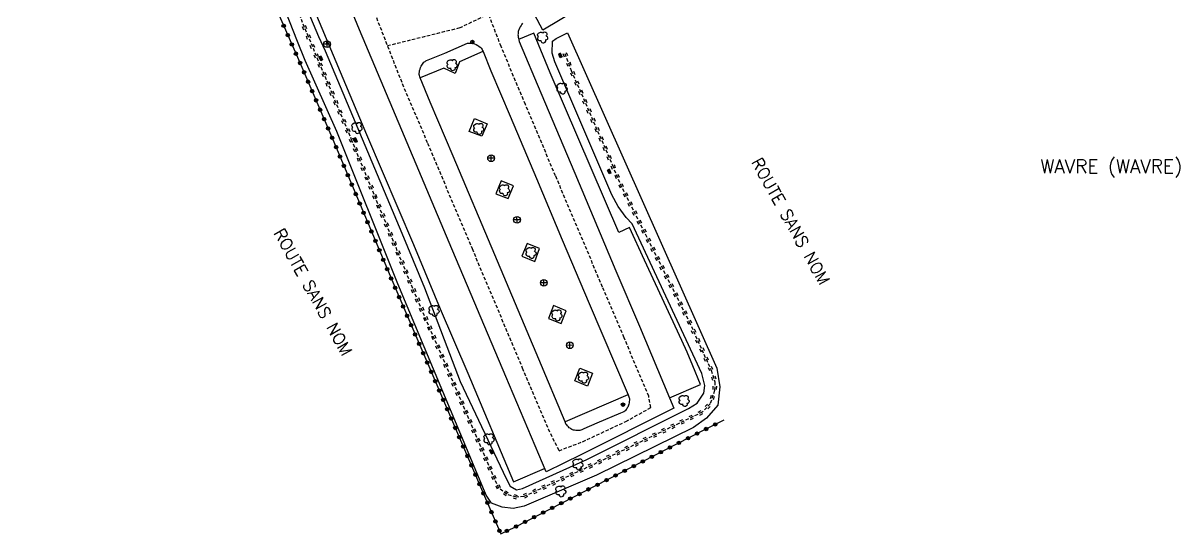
# Model space of a CAD drawing. Header units: millimetres. Extents: x 165000 to 165965, y 157641 to 157943.
# Drawn here: x 165262.3 to 165432.8, y 157682 to 157757.3 of the extents above; entities that cross this region are included whole.
import ezdxf
from ezdxf.enums import TextEntityAlignment as Align

# ---------------------------------------------------------------- set-up
doc = ezdxf.new("R2010")
doc.units = ezdxf.units.MM
doc.linetypes.add('DASHED', pattern=[0.75, 0.5, -0.25])
doc.layers.get('0').update_dxf_attribs({"linetype": 'CONTINUOUS'})
for name, color, linetype in [('W0001', 6, 'DASHED'), ('W0006', 2, 'CONTINUOUS'), ('W0008', 7, 'CONTINUOUS'), ('W0220', 5, 'DASHED'), ('W0221', 2, 'CONTINUOUS'), ('W0300', 7, 'CONTINUOUS'), ('W0322', 7, 'CONTINUOUS'), ('W0400', 7, 'CONTINUOUS'), ('W0469', 7, 'CONTINUOUS'), ('W0856', 7, 'CONTINUOUS'), ('W0980', 7, 'CONTINUOUS'), ('W0989', 7, 'CONTINUOUS')]:
    doc.layers.add(name, color=color, linetype=linetype)
doc.styles.get("Standard").update_dxf_attribs({"font": 'romans.shx', "width": 0.85})

# ---------------------------------------------------------------- blocks, each defined once
blk = doc.blocks.new('T856')
for p, q in [((-0.125, 0), (0.125, 0)), ((0, 0.125), (0, -0.125))]:
    blk.add_line(p, q)
blk.add_ellipse((0, 0), major_axis=(-0.177, 0.177), ratio=1, start_param=3.9269908, end_param=10.2101761)
blk = doc.blocks.new('T300')
for p, q in [((-0.8, 0.51), (-0.86, 0.34)), ((-0.86, 0.34), (-0.86, 0.17)), ((-0.86, 0.17), (-0.74, 0.06)), ((-0.69, 0.63), (-0.8, 0.51)), ((-0.8, -0.06), (-0.74, 0.06)), ((-0.74, 0.06), (-0.69, 0.11)), ((-0.57, 0.69), (-0.69, 0.63)), ((-0.46, 0.69), (-0.57, 0.69)), ((-0.29, 0.63), (-0.46, 0.69)), ((-0.29, 0.63), (-0.17, 0.74)), ((-0.23, 0.57), (-0.29, 0.63)), ((-0.17, 0.74), (-0.06, 0.8)), ((-0.06, 0.8), (0.06, 0.8)), ((0.06, 0.8), (0.23, 0.74)), ((0.23, 0.74), (0.34, 0.63)), ((0.34, 0.63), (0.4, 0.51)), ((0.46, 0.46), (0.34, 0.46)), ((0.4, 0.51), (0.4, 0.46)), ((0.57, 0.4), (0.46, 0.46)), ((0.57, 0.4), (0.69, 0.29)), ((0.69, 0.29), (0.74, 0.17)), ((0.74, 0.06), (0.69, -0.17)), ((0.74, 0.17), (0.74, 0.06)), ((-0.8, -0.17), (-0.8, -0.06)), ((-0.8, -0.23), (-0.8, -0.17)), ((-0.74, -0.34), (-0.8, -0.23)), ((-0.69, -0.4), (-0.74, -0.34)), ((-0.51, -0.46), (-0.69, -0.4)), ((-0.4, -0.46), (-0.51, -0.46)), ((-0.4, -0.46), (-0.34, -0.46)), ((-0.34, -0.46), (-0.34, -0.4)), ((-0.34, -0.51), (-0.34, -0.46)), ((-0.29, -0.63), (-0.34, -0.51)), ((-0.17, -0.74), (-0.29, -0.63)), ((-0.06, -0.8), (-0.17, -0.74)), ((0.06, -0.8), (-0.06, -0.8)), ((0.17, -0.74), (0.06, -0.8)), ((0.23, -0.69), (0.17, -0.74)), ((0.29, -0.46), (0.23, -0.46)), ((0.29, -0.63), (0.23, -0.69)), ((0.46, -0.4), (0.29, -0.46)), ((0.34, -0.51), (0.29, -0.63)), ((0.34, -0.51), (0.34, -0.46)), ((0.57, -0.34), (0.46, -0.4)), ((0.63, -0.29), (0.57, -0.34)), ((0.69, -0.17), (0.63, -0.29))]:
    blk.add_line(p, q)
blk = doc.blocks.new('T400')
for p, q in [((-0.15, 0.3), (0.15, 0.3)), ((-0.15, -0.25), (-0.15, 0.3)), ((-0.15, 0.15), (0.15, 0.15)), ((-0.15, 0), (0.15, 0)), ((0.15, 0.3), (0.15, -0.25)), ((-0.15, -0.15), (0.15, -0.15)), ((-0.15, -0.25), (-0.15, -0.3)), ((-0.15, -0.3), (0.15, -0.3)), ((0.15, -0.3), (0.15, -0.25))]:
    blk.add_line(p, q)
blk = doc.blocks.new('T469')
at = {"color": 0, "linetype": 'Continuous', "flags": 128}
for points in [[(-0.35, 0.35), (0.35, -0.35)], [(-0.35, -0.35), (0.35, 0.35)]]:
    blk.add_lwpolyline(points, dxfattribs=at)
at = {"color": 0, "linetype": 'Continuous'}
blk.add_circle((0, 0), 0.5, dxfattribs=at)
blk = doc.blocks.new('t220o')
at = {"color": 0, "linetype": 'Continuous'}
for p, q in [((-0.25, 0.25), (0.25, 0.25)), ((-0.25, -0.25), (0.25, -0.25))]:
    blk.add_line(p, q, dxfattribs=at)
blk = doc.blocks.new('t322o')
at = {"color": 0, "linetype": 'Continuous'}
for radius in [0.25, 0.15]:
    blk.add_circle((0, 0), radius, dxfattribs=at)

msp = doc.modelspace()

# ---------------------------------------------------------------- linework, layer by layer
at = {"layer": 'W0001'}
for points in [[(165375.92, 157837.33), (165385.06, 157821.45), (165387.01, 157820.19), (165397.78, 157802.28), (165399.45, 157797.73), (165392.2, 157792.76), (165379.81, 157785.79), (165364.6, 157777.22), (165350.81, 157769.49), (165335.13, 157760.69), (165326.63, 157756.59), (165315.98, 157753.95)], [(165314.08, 157758.82), (165317.88, 157749.07), (165320.2, 157743.6), (165321.89, 157739.6), (165328.45, 157724.05), (165335.86, 157706.45), (165339.66, 157697.45), (165341.27, 157694.24), (165344.75, 157695.57), (165351.11, 157698.54), (165354.8, 157700.59), (165354.5, 157702.26), (165350.86, 157710.91), (165347.69, 157718.37), (165340.76, 157734.78), (165336.32, 157745.31), (165332.73, 157753.85), (165330.88, 157758.64)]]:
    msp.add_lwpolyline(points, dxfattribs=at)
at = {"layer": 'W0006'}
for points in [[(165295.16, 157795.83), (165290.5, 157793.89), (165295.66, 157781.75), (165298.37, 157775.31), (165298.79, 157774.12), (165303.82, 157762.55), (165305.9, 157757.51), (165312.9, 157740.9), (165319.82, 157724.63), (165323.76, 157715.17), (165327.82, 157705.66), (165327.82, 157705.66), (165334.57, 157689.67), (165339.11, 157691.63)], [(165352.65, 157766.96), (165353.9, 157764.8), (165344, 157759.3), (165338.9, 157756.28), (165337.67, 157758.56)], [(165337.55, 157755.85), (165335.32, 157754.9)], [(165357.54, 157702.05), (165362.15, 157704.01), (165360.98, 157706.77), (165360.17, 157708.75), (165359.4, 157710.48), (165353.86, 157722.34), (165351.64, 157727.16), (165350.08, 157726.42), (165339.99, 157749.97), (165337.55, 157755.85)], [(165330.03, 157753.11), (165326.61, 157751.62), (165325.97, 157749.88), (165324.3, 157750.68), (165320.78, 157749.24)], [(165351.44, 157702.47), (165342.17, 157698.52)]]:
    msp.add_lwpolyline(points, dxfattribs=at)
for points in [[(165330.68, 157742.47), (165329.88, 157740.62), (165328.03, 157741.34), (165328.81, 157743.25)], [(165333.78, 157731.46), (165334.55, 157733.3), (165332.74, 157734.03), (165331.95, 157732.14)], [(165338.4, 157724.05), (165336.58, 157724.79), (165335.8, 157722.92), (165337.69, 157722.15)], [(165342.33, 157714.88), (165340.45, 157715.64), (165339.74, 157713.75), (165341.58, 157713.02)], [(165343.58, 157704.53), (165344.32, 157706.41), (165346.2, 157705.66), (165345.47, 157703.76)]]:
    msp.add_lwpolyline(points, close=True, dxfattribs=at)
at = {"layer": 'W0008'}
msp.add_lwpolyline([(165335.89, 157757.31), (165335.78, 157757.14), (165335.67, 157756.97), (165335.56, 157756.76), (165335.46, 157756.55), (165335.37, 157756.34), (165335.31, 157756.2), (165335.27, 157756.05), (165335.24, 157755.9), (165335.23, 157755.75), (165335.22, 157755.58), (165335.23, 157755.41), (165335.25, 157755.24), (165335.28, 157755.07), (165335.39, 157754.58), (165338.59, 157747.05), (165343.59, 157735.18), (165349.65, 157720.79), (165353.13, 157712.62), (165357.55, 157702.05), (165358.19, 157700.52), (165344.58, 157693.69), (165339.38, 157691.1), (165333.42, 157705.17), (165325.1, 157724.97), (165318.1, 157741.52), (165311.85, 157756.33), (165310.37, 157759.9)], dxfattribs=at)
msp.add_lwpolyline([(165327.77, 157754.33), (165327.97, 157754.36), (165328.16, 157754.37), (165328.36, 157754.36), (165328.51, 157754.34), (165328.65, 157754.31), (165328.79, 157754.26), (165329.04, 157754.15), (165329.28, 157754.02), (165329.46, 157753.91), (165329.64, 157753.77), (165329.71, 157753.71), (165329.77, 157753.64), (165329.83, 157753.56), (165329.92, 157753.41), (165330, 157753.26), (165330.07, 157753.11), (165331.23, 157750.29), (165334.06, 157743.56), (165337.94, 157734.38), (165341.75, 157725.34), (165345.73, 157715.94), (165351.45, 157702.46), (165351.51, 157702.32), (165351.57, 157702.17), (165351.62, 157702.02), (165351.64, 157701.92), (165351.65, 157701.81), (165351.65, 157701.7), (165351.63, 157701.49), (165351.61, 157701.28), (165351.56, 157701.08), (165351.52, 157700.93), (165351.47, 157700.79), (165351.41, 157700.66), (165351.33, 157700.54), (165351.25, 157700.42), (165351.17, 157700.3), (165351.06, 157700.19), (165350.96, 157700.08), (165350.84, 157699.98), (165350.81, 157699.96), (165350.33, 157699.75), (165346.87, 157698.28), (165344.92, 157697.45), (165344.63, 157697.33), (165344.34, 157697.23), (165344.25, 157697.21), (165344.17, 157697.2), (165343.96, 157697.2), (165343.75, 157697.22), (165343.55, 157697.25), (165343.41, 157697.28), (165343.28, 157697.32), (165343.16, 157697.38), (165343.03, 157697.45), (165342.9, 157697.54), (165342.78, 157697.63), (165342.65, 157697.76), (165342.52, 157697.89), (165342.41, 157698.03), (165342.34, 157698.12), (165342.29, 157698.22), (165342.23, 157698.36), (165342.18, 157698.51), (165338.31, 157707.72), (165331.8, 157723.12), (165325.68, 157737.68), (165322.29, 157745.67), (165320.79, 157749.22), (165320.74, 157749.39), (165320.7, 157749.56), (165320.67, 157749.73), (165320.66, 157749.85), (165320.66, 157749.96), (165320.68, 157750.08), (165320.72, 157750.31), (165320.78, 157750.53), (165320.86, 157750.74), (165320.95, 157750.95), (165321.03, 157751.11), (165321.13, 157751.26), (165321.24, 157751.4), (165321.36, 157751.53), (165321.44, 157751.6), (165321.54, 157751.66), (165321.64, 157751.73), (165321.75, 157751.78), (165324.44, 157752.9), (165327.77, 157754.33)], close=True, dxfattribs=at)
at = {"layer": 'W0220'}
msp.add_lwpolyline([(165342.12, 157752.83), (165343.07, 157750.32), (165349.14, 157736.38), (165350.28, 157733.58), (165360.47, 157713.24), (165363.7, 157706.1), (165364.25, 157704.41), (165364.2, 157703.12), (165363.56, 157701.17), (165362.39, 157699.92), (165346.07, 157692.05), (165336.1, 157687.49), (165334.99, 157687.38), (165333.58, 157687.82), (165332.42, 157688.68), (165331.81, 157690), (165319.72, 157718.18), (165310.75, 157739.96), (165304.33, 157755.3), (165293.28, 157782.18), (165288.95, 157791.92), (165282.46, 157804.63), (165272.21, 157822.88)], dxfattribs=at)
at = {"layer": 'W0221'}
msp.add_lwpolyline([(165294.23, 157782.99), (165305.8, 157755.36), (165306.79, 157753.24), (165318.12, 157726.32), (165321.45, 157718.26), (165326.69, 157704.45), (165333.48, 157690.13), (165334.07, 157689.03), (165334.98, 157688.46), (165335.88, 157688.65), (165345.38, 157692.94), (165360.38, 157700.46), (165361.64, 157701.26), (165362.62, 157702.74), (165362.78, 157703.87), (165362.34, 157705.65), (165352.04, 157727.69), (165351.17, 157728.65), (165349.97, 157730.28), (165349.07, 157731.97), (165340.67, 157751.6), (165340.25, 157752.87), (165340.33, 157754.65), (165340.86, 157755.04), (165342.54, 157755.9), (165364.54, 157706.43), (165364.96, 157703.66), (165364.67, 157700.95), (165363.02, 157699.03), (165361.09, 157697.68), (165346.8, 157690.65), (165336.13, 157686.04), (165334.5, 157685.7), (165332.88, 157685.93), (165331.32, 157686.51), (165330.52, 157687.69), (165317.53, 157718.83), (165308.5, 157741.31), (165303.86, 157751.79), (165302.72, 157754.59), (165291.86, 157782.3)], dxfattribs=at)
at = {"layer": 'W0322'}
msp.add_lwpolyline([(165283.82, 157842.81), (165264.93, 157832.32), (165262.27, 157830.79), (165263.6, 157828.67), (165266.51, 157824.06), (165267.75, 157822.1), (165269.29, 157819.62), (165280.86, 157801.69), (165283.2, 157796.43), (165289.14, 157783.23), (165301.82, 157754.31), (165303.08, 157751.48), (165307.93, 157740.13), (165316.75, 157719.1), (165330.29, 157687.55), (165332.69, 157681.97), (165334.84, 157683.01), (165345.09, 157688.27), (165362.17, 157697.05), (165365.64, 157698.79)], dxfattribs=at)

# ---------------------------------------------------------------- block references
at = {"layer": 'W0220'}
for p, rotation in [((165303.78, 157756.62), 112.3371151955579), ((165304.35, 157755.23), 112.7235069757814), ((165304.93, 157753.85), 112.7235069757814), ((165305.51, 157752.46), 112.7235069757814), ((165342.18, 157752.67), 290.757353176963), ((165306.09, 157751.08), 112.7235069757814), ((165342.71, 157751.26), 290.757353176963), ((165306.67, 157749.7), 112.7235069757814), ((165343.27, 157749.87), 293.5099338262942), ((165307.25, 157748.31), 112.7235069757814), ((165343.87, 157748.49), 293.5099338262942), ((165307.83, 157746.93), 112.7235069757814), ((165308.41, 157745.55), 112.7235069757814), ((165344.46, 157747.12), 293.5099338262942), ((165345.06, 157745.74), 293.5099338262942), ((165308.99, 157744.16), 112.7235069757814), ((165345.66, 157744.37), 293.5099338262942), ((165309.57, 157742.78), 112.7235069757814), ((165346.26, 157742.99), 293.5099338262942), ((165310.15, 157741.4), 112.7235069757814), ((165346.86, 157741.62), 293.5099338262942), ((165310.73, 157740.01), 112.7235069757814), ((165311.3, 157738.63), 112.378075266152), ((165347.46, 157740.24), 293.5099338262942), ((165348.05, 157738.87), 293.5099338262942), ((165311.87, 157737.24), 112.378075266152), ((165348.65, 157737.49), 293.5099338262942), ((165312.44, 157735.85), 112.378075266152), ((165349.24, 157736.11), 292.1891921147777), ((165313.01, 157734.46), 112.378075266152), ((165349.81, 157734.72), 292.1891921147777), ((165313.58, 157733.08), 112.378075266152), ((165350.4, 157733.34), 296.6144206304443), ((165351.07, 157732), 296.6144206304443), ((165314.15, 157731.69), 112.378075266152), ((165314.73, 157730.3), 112.378075266152), ((165351.74, 157730.66), 296.6144206304443), ((165315.3, 157728.92), 112.378075266152), ((165352.41, 157729.32), 296.6144206304443), ((165315.87, 157727.53), 112.378075266152), ((165353.08, 157727.98), 296.6144206304443), ((165316.44, 157726.14), 112.378075266152), ((165353.76, 157726.64), 296.6144206304443), ((165354.43, 157725.3), 296.6144206304443), ((165317.01, 157724.76), 112.378075266152), ((165317.58, 157723.37), 112.378075266152), ((165355.1, 157723.96), 296.6144206304443), ((165318.15, 157721.98), 112.378075266152), ((165355.77, 157722.62), 296.6144206304443), ((165318.72, 157720.59), 112.378075266152), ((165356.44, 157721.27), 296.6144206304443), ((165357.12, 157719.93), 296.6144206304443), ((165319.29, 157719.21), 112.378075266152), ((165357.79, 157718.59), 296.6144206304443), ((165319.87, 157717.82), 113.2316631123387), ((165358.46, 157717.25), 296.6144206304443), ((165320.46, 157716.44), 113.2316631123387), ((165321.05, 157715.07), 113.2316631123387), ((165359.13, 157715.91), 296.6144206304443), ((165321.65, 157713.69), 113.2316631123387), ((165359.8, 157714.57), 296.6144206304443), ((165360.48, 157713.23), 294.3436882079716), ((165322.24, 157712.31), 113.2316631123387), ((165361.09, 157711.86), 294.3436882079716), ((165322.83, 157710.93), 113.2316631123387), ((165361.71, 157710.49), 294.3436882079716), ((165323.42, 157709.55), 113.2316631123387), ((165324.01, 157708.17), 113.2316631123387), ((165362.33, 157709.13), 294.3436882079716), ((165324.6, 157706.8), 113.2316631123387), ((165362.95, 157707.76), 294.3436882079716), ((165363.57, 157706.39), 294.3436882079716), ((165325.2, 157705.42), 113.2316631123387), ((165364.06, 157704.98), 288.0068488383469), ((165325.79, 157704.04), 113.2316631123387), ((165364.21, 157703.51), 267.8284552415582), ((165326.38, 157702.66), 113.2316631123387), ((165326.97, 157701.28), 113.2316631123387), ((165363.85, 157702.07), 251.8061317274602), ((165327.56, 157699.9), 113.2316631123387), ((165362.08, 157699.77), 205.7418526992197), ((165363.18, 157700.76), 226.8426958505111), ((165328.15, 157698.53), 113.2316631123387), ((165358.03, 157697.82), 205.7418526992197), ((165359.38, 157698.47), 205.7418526992197), ((165360.73, 157699.12), 205.7418526992197), ((165328.75, 157697.15), 113.2316631123387), ((165355.32, 157696.51), 205.7418526992197), ((165356.67, 157697.16), 205.7418526992197), ((165329.34, 157695.77), 113.2316631123387), ((165329.93, 157694.39), 113.2316631123387), ((165351.27, 157694.56), 205.7418526992197), ((165352.62, 157695.21), 205.7418526992197), ((165353.97, 157695.86), 205.7418526992197), ((165330.52, 157693.01), 113.2316631123387), ((165347.22, 157692.6), 205.7418526992197), ((165348.57, 157693.26), 205.7418526992197), ((165349.92, 157693.91), 205.7418526992197), ((165331.11, 157691.63), 113.2316631123387), ((165344.5, 157691.33), 204.5702006960335), ((165345.86, 157691.96), 204.5702006960335), ((165331.7, 157690.25), 113.2316631123387), ((165340.41, 157689.46), 204.5702006960335), ((165341.77, 157690.09), 204.5702006960335), ((165343.13, 157690.71), 204.5702006960335), ((165332.33, 157688.89), 114.7769758366541), ((165333.44, 157687.92), 143.4401511266741), ((165336.31, 157687.59), 204.5702006960335), ((165337.68, 157688.21), 204.5702006960335), ((165339.04, 157688.84), 204.5702006960335), ((165334.85, 157687.42), 162.5846092689426)]:
    msp.add_blockref('t220o', p, dxfattribs=dict(at, rotation=rotation))
at = {"layer": 'W0300', "rotation": 136.6152602529214}
for p in [(165338.82, 157755.34), (165325.48, 157751.27), (165341.68, 157747.8), (165311.45, 157741.98), (165329.39, 157741.86), (165333.2, 157732.81), (165337.11, 157723.56), (165322.81, 157715.01), (165340.93, 157714.35), (165344.84, 157705.17), (165359.68, 157701.73), (165330.91, 157696.07), (165344.03, 157692.36), (165341.49, 157688.38)]:
    msp.add_blockref('T300', p, dxfattribs=at)
at = {"layer": 'W0322'}
for p, rotation in [((165300.68, 157756.92), 293.6774335119327), ((165301.28, 157755.55), 293.6774335119327), ((165301.88, 157754.17), 293.9177566076554), ((165302.49, 157752.8), 293.9177566076554), ((165303.1, 157751.43), 293.1586044950719), ((165303.69, 157750.05), 293.1586044950719), ((165304.28, 157748.67), 293.1586044950719), ((165304.87, 157747.29), 293.1586044950719), ((165305.46, 157745.92), 293.1586044950719), ((165306.05, 157744.54), 293.1586044950719), ((165306.64, 157743.16), 293.1586044950719), ((165307.23, 157741.78), 293.1586044950719), ((165307.82, 157740.4), 293.1586044950719), ((165308.4, 157739.02), 292.7328346468084), ((165308.98, 157737.63), 292.7328346468084), ((165309.56, 157736.25), 292.7328346468084), ((165310.14, 157734.87), 292.7328346468084), ((165310.72, 157733.48), 292.7328346468084), ((165311.3, 157732.1), 292.7328346468084), ((165311.88, 157730.72), 292.7328346468084), ((165312.46, 157729.33), 292.7328346468084), ((165313.04, 157727.95), 292.7328346468084), ((165313.62, 157726.57), 292.7328346468084), ((165314.2, 157725.18), 292.7328346468084), ((165314.78, 157723.8), 292.7328346468084), ((165315.36, 157722.41), 292.7328346468084), ((165315.94, 157721.03), 292.7328346468084), ((165316.51, 157719.65), 292.7328346468084), ((165317.1, 157718.27), 293.2424260164918), ((165317.69, 157716.89), 293.2424260164918), ((165318.29, 157715.51), 293.2424260164918), ((165318.88, 157714.13), 293.2424260164918), ((165319.47, 157712.75), 293.2424260164918), ((165320.06, 157711.38), 293.2424260164918), ((165320.65, 157710), 293.2424260164918), ((165321.25, 157708.62), 293.2424260164918), ((165321.84, 157707.24), 293.2424260164918), ((165322.43, 157705.86), 293.2424260164918), ((165323.02, 157704.48), 293.2424260164918), ((165323.61, 157703.11), 293.2424260164918), ((165324.21, 157701.73), 293.2424260164918), ((165324.8, 157700.35), 293.2424260164918), ((165325.39, 157698.97), 293.2424260164918), ((165364.3, 157698.12), 26.75751523733963), ((165325.98, 157697.59), 293.2424260164918), ((165326.57, 157696.22), 293.2424260164918), ((165360.29, 157696.08), 27.19199112207975), ((165361.62, 157696.76), 27.19199112207975), ((165362.96, 157697.44), 26.75751523733963), ((165327.16, 157694.84), 293.2424260164918), ((165357.62, 157694.71), 27.19199112207975), ((165358.95, 157695.39), 27.19199112207975), ((165327.76, 157693.46), 293.2424260164918), ((165353.62, 157692.65), 27.19199112207975), ((165354.95, 157693.34), 27.19199112207975), ((165356.28, 157694.02), 27.19199112207975), ((165328.35, 157692.08), 293.2424260164918), ((165350.95, 157691.28), 27.19199112207975), ((165352.28, 157691.97), 27.19199112207975), ((165328.94, 157690.7), 293.2424260164918), ((165329.53, 157689.32), 293.2424260164918), ((165346.95, 157689.22), 27.19199112207975), ((165348.28, 157689.91), 27.19199112207975), ((165349.61, 157690.6), 27.19199112207975), ((165330.12, 157687.95), 293.2424260164918), ((165344.28, 157687.85), 27.17086200131531), ((165345.61, 157688.54), 27.19199112207975), ((165330.72, 157686.57), 293.2456230893736), ((165340.27, 157685.8), 27.17086200131531), ((165341.61, 157686.48), 27.17086200131531), ((165342.94, 157687.17), 27.17086200131531), ((165331.31, 157685.19), 293.2456230893736), ((165337.6, 157684.43), 27.17086200131531), ((165338.94, 157685.11), 27.17086200131531), ((165331.9, 157683.81), 293.2456230893736), ((165332.49, 157682.43), 293.2456230893736), ((165333.59, 157682.4), 25.87654175694743), ((165334.94, 157683.06), 27.17086200131531), ((165336.27, 157683.74), 27.17086200131531)]:
    msp.add_blockref('t322o', p, dxfattribs=dict(at, rotation=rotation))
at = {"layer": 'W0400'}
for p, rotation in [((165341.46, 157752.53), 203.1430833216261), ((165306.16, 157752.1), 202.567384424234), ((165311.26, 157740.04), 202.4403842177277), ((165348.67, 157735.41), 203.14305), ((165331.28, 157694.1), 24.55190368663934)]:
    msp.add_blockref('T400', p, dxfattribs=dict(at, rotation=rotation))
at = {"layer": 'W0469', "rotation": 136.6152602529214}
for p in [(165307.07, 157754.2), (165331.26, 157737.38), (165335.08, 157728.29), (165339.03, 157719), (165342.87, 157709.79)]:
    msp.add_blockref('T469', p, dxfattribs=at)
at = {"layer": 'W0856', "rotation": 136.6152602529214}
msp.add_blockref('T856', (165328.5, 157754.52), dxfattribs=at)
at = {"layer": 'W0856'}
msp.add_blockref('T856', (165350.7, 157701.03), dxfattribs=at)

# ---------------------------------------------------------------- texts
at = {"layer": 'W0980'}
msp.add_text('WAVRE (WAVRE)', height=2, dxfattribs=at).set_placement((165422.68, 157736.05), align=Align.MIDDLE)
at = {"layer": 'W0989'}
for p in [(165370.31, 157737.25), (165299.91, 157726.79)]:
    msp.add_text('ROUTE SANS NOM', height=1.75, rotation=299.0901, dxfattribs=at).set_placement(p, align=Align.MIDDLE_LEFT)

doc.saveas('drawing.dxf')
